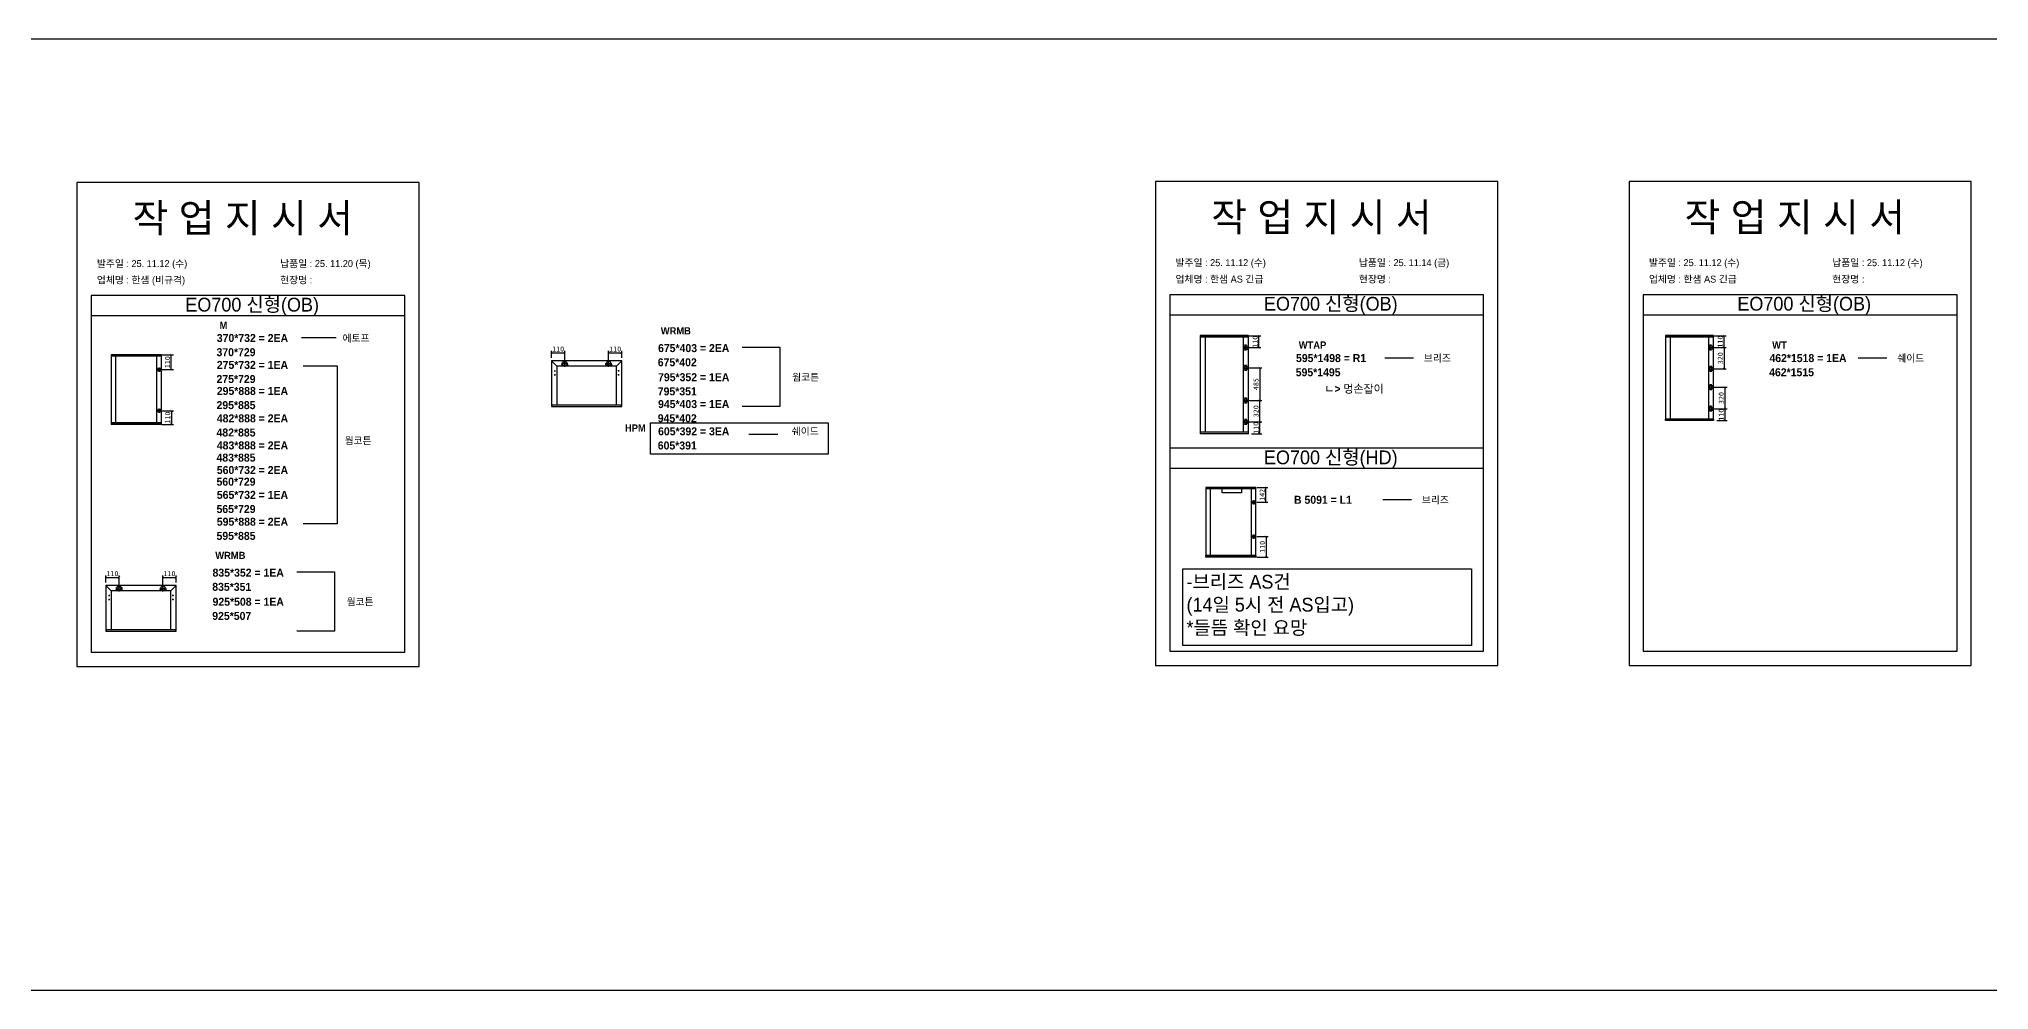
# Model space of a CAD drawing. Header units: millimetres. Extents: x -44117 to 256353, y -2095463 to 65325.
# Drawn here: x 113080 to 122651, y -465161 to -460491 of the extents above; entities that cross this region are included whole.
import ezdxf

# ---------------------------------------------------------------- set-up
doc = ezdxf.new("R2010")
doc.units = ezdxf.units.MM
doc.header["$LTSCALE"] = 10
doc.layers.add('Layer1', color=7, linetype='Continuous', lineweight=70)
doc.styles.add('MtX_Gulim', font='')
doc.styles.get('MtX_Gulim').set_extended_font_data('Gulim', bold=True)
doc.dimstyles.new('ISO-25', dxfattribs={"dimtxt": 2.5, "dimasz": 2.5, "dimexe": 1, "dimexo": 1, "dimtad": 1, "dimtxsty": 'Standard', "dimblk": 'ARCHTICK', "dimcen": 2.5, "dimadec": 0, "dimazin": 0, "dimtfac": 1, "dimtmove": 0, "dimatfit": 3, "dimfxl": 0, "dimarcsym": 0})

# ---------------------------------------------------------------- blocks, each defined once
blk = doc.blocks.new('_ArchTick')
at = {"color": 0, "linetype": 'ByBlock', "const_width": 0.15}
blk.add_lwpolyline([(-0.5, -0.5), (0.5, 0.5)], dxfattribs=at)
blk = doc.blocks.new('*D3858')
at = {"color": 0, "lineweight": -2}
for p, q in [((113685, -462040.9), (113739.6, -462040.9)), ((113729.6, -462114.5), (113729.6, -462040.9)), ((113685, -462114.5), (113739.6, -462114.5))]:
    blk.add_line(p, q, dxfattribs=at)
at = {"layer": 'Defpoints', "color": 0}
for p in [(113670, -462040.9), (113729.6, -462040.9), (113670, -462114.5)]:
    blk.add_point(p, dxfattribs=at)
at = {"color": 0, "lineweight": -2, "xscale": 10, "yscale": 10, "zscale": 10}
for p, rotation in [((113729.6, -462040.9), 90), ((113729.6, -462114.5), 270)]:
    blk.add_blockref('_ArchTick', p, dxfattribs=dict(at, rotation=rotation))
at = {"color": 0, "insert": (113710.9, -462077.7), "char_height": 25, "attachment_point": 5, "rotation": 90}
blk.add_mtext('110', dxfattribs=at)
blk = doc.blocks.new('*D3859')
at = {"color": 0, "lineweight": -2}
for p, q in [((113685, -462316.4), (113740.6, -462316.4)), ((113730.6, -462316.4), (113730.6, -462383.3)), ((113685, -462383.3), (113740.6, -462383.3))]:
    blk.add_line(p, q, dxfattribs=at)
at = {"layer": 'Defpoints', "color": 0}
for p in [(113670, -462316.4), (113670, -462383.3), (113730.6, -462383.3)]:
    blk.add_point(p, dxfattribs=at)
at = {"color": 0, "lineweight": -2, "xscale": 10, "yscale": 10, "zscale": 10}
for p, rotation in [((113730.6, -462316.4), 90), ((113730.6, -462383.3), 270)]:
    blk.add_blockref('_ArchTick', p, dxfattribs=dict(at, rotation=rotation))
at = {"color": 0, "insert": (113711.8, -462349.8), "char_height": 25, "attachment_point": 5, "rotation": 90}
blk.add_mtext('110', dxfattribs=at)
blk = doc.blocks.new('*D3860')
at = {"color": 0, "lineweight": -2}
for p, q in [((115595.9, -462056.5), (115595.9, -462021.9)), ((115595.9, -462031.9), (115660.4, -462031.9)), ((115660.4, -462069.2), (115660.4, -462021.9))]:
    blk.add_line(p, q, dxfattribs=at)
at = {"layer": 'Defpoints', "color": 0}
for p in [(115595.9, -462071.5), (115660.4, -462031.9), (115660.4, -462084.2)]:
    blk.add_point(p, dxfattribs=at)
at = {"color": 0, "lineweight": -2, "xscale": 10, "yscale": 10, "zscale": 10, "rotation": 180}
blk.add_blockref('_ArchTick', (115595.9, -462031.9), dxfattribs=at)
at = {"color": 0, "lineweight": -2, "xscale": 10, "yscale": 10, "zscale": 10}
blk.add_blockref('_ArchTick', (115660.4, -462031.9), dxfattribs=at)
at = {"color": 0, "insert": (115628.1, -462013.2), "char_height": 25, "attachment_point": 5}
blk.add_mtext('110', dxfattribs=at)
blk = doc.blocks.new('*D3861')
at = {"color": 0, "lineweight": -2}
for p, q in [((115875.9, -462069.2), (115875.9, -462021.9)), ((115875.9, -462031.9), (115940.5, -462031.9)), ((115940.5, -462056.5), (115940.5, -462021.9))]:
    blk.add_line(p, q, dxfattribs=at)
at = {"layer": 'Defpoints', "color": 0}
for p in [(115875.9, -462084.2), (115940.5, -462031.9), (115940.5, -462071.5)]:
    blk.add_point(p, dxfattribs=at)
at = {"color": 0, "lineweight": -2, "xscale": 10, "yscale": 10, "zscale": 10, "rotation": 180}
blk.add_blockref('_ArchTick', (115875.9, -462031.9), dxfattribs=at)
at = {"color": 0, "lineweight": -2, "xscale": 10, "yscale": 10, "zscale": 10}
blk.add_blockref('_ArchTick', (115940.5, -462031.9), dxfattribs=at)
at = {"color": 0, "insert": (115908.2, -462013.2), "char_height": 25, "attachment_point": 5}
blk.add_mtext('110', dxfattribs=at)
blk = doc.blocks.new('*D3862')
at = {"color": 0, "lineweight": -2}
for p, q in [((113408.6, -463159.5), (113408.6, -463124.9)), ((113408.6, -463134.9), (113473.2, -463134.9)), ((113473.2, -463172.2), (113473.2, -463124.9))]:
    blk.add_line(p, q, dxfattribs=at)
at = {"layer": 'Defpoints', "color": 0}
for p in [(113473.2, -463134.9), (113408.6, -463174.5), (113473.2, -463187.2)]:
    blk.add_point(p, dxfattribs=at)
at = {"color": 0, "lineweight": -2, "xscale": 10, "yscale": 10, "zscale": 10, "rotation": 180}
blk.add_blockref('_ArchTick', (113408.6, -463134.9), dxfattribs=at)
at = {"color": 0, "lineweight": -2, "xscale": 10, "yscale": 10, "zscale": 10}
blk.add_blockref('_ArchTick', (113473.2, -463134.9), dxfattribs=at)
at = {"color": 0, "insert": (113440.9, -463116.1), "char_height": 25, "attachment_point": 5}
blk.add_mtext('110', dxfattribs=at)
blk = doc.blocks.new('*D3863')
at = {"color": 0, "lineweight": -2}
for p, q in [((113688.7, -463172.2), (113688.7, -463124.9)), ((113688.7, -463134.9), (113753.2, -463134.9)), ((113753.2, -463159.5), (113753.2, -463124.9))]:
    blk.add_line(p, q, dxfattribs=at)
at = {"layer": 'Defpoints', "color": 0}
for p in [(113753.2, -463134.9), (113688.7, -463187.2), (113753.2, -463174.5)]:
    blk.add_point(p, dxfattribs=at)
at = {"color": 0, "lineweight": -2, "xscale": 10, "yscale": 10, "zscale": 10, "rotation": 180}
blk.add_blockref('_ArchTick', (113688.7, -463134.9), dxfattribs=at)
at = {"color": 0, "lineweight": -2, "xscale": 10, "yscale": 10, "zscale": 10}
blk.add_blockref('_ArchTick', (113753.2, -463134.9), dxfattribs=at)
at = {"color": 0, "insert": (113721, -463116.1), "char_height": 25, "attachment_point": 5}
blk.add_mtext('110', dxfattribs=at)
blk = doc.blocks.new('*D3864')
at = {"color": 0, "lineweight": -2}
for p, q in [((119019.7, -461948.3), (119077.6, -461948.3)), ((119067.6, -462006.1), (119067.6, -461948.3)), ((119019.7, -462006.1), (119077.6, -462006.1))]:
    blk.add_line(p, q, dxfattribs=at)
at = {"layer": 'Defpoints', "color": 0}
for p in [(119004.7, -461948.3), (119067.6, -461948.3), (119004.7, -462006.1)]:
    blk.add_point(p, dxfattribs=at)
at = {"color": 0, "lineweight": -2, "xscale": 10, "yscale": 10, "zscale": 10}
for p, rotation in [((119067.6, -461948.3), 90), ((119067.6, -462006.1), 270)]:
    blk.add_blockref('_ArchTick', p, dxfattribs=dict(at, rotation=rotation))
at = {"color": 0, "insert": (119048.9, -461977.2), "char_height": 25, "attachment_point": 5, "rotation": 90}
blk.add_mtext('110', dxfattribs=at)
blk = doc.blocks.new('*D3865')
at = {"color": 0, "lineweight": -2}
for p, q in [((119019.7, -462371.1), (119082.2, -462371.1)), ((119072.2, -462429.6), (119072.2, -462371.1)), ((119031.3, -462429.6), (119082.2, -462429.6))]:
    blk.add_line(p, q, dxfattribs=at)
at = {"layer": 'Defpoints', "color": 0}
for p in [(119004.7, -462371.1), (119072.2, -462371.1), (119016.3, -462429.6)]:
    blk.add_point(p, dxfattribs=at)
at = {"color": 0, "lineweight": -2, "xscale": 10, "yscale": 10, "zscale": 10}
for p, rotation in [((119072.2, -462371.1), 90), ((119072.2, -462429.6), 270)]:
    blk.add_blockref('_ArchTick', p, dxfattribs=dict(at, rotation=rotation))
at = {"color": 0, "insert": (119053.4, -462400.3), "char_height": 25, "attachment_point": 5, "rotation": 90}
blk.add_mtext('110', dxfattribs=at)
blk = doc.blocks.new('*D3866')
at = {"color": 0, "lineweight": -2}
for p, q in [((119019.7, -462265.9), (119082.2, -462265.9)), ((119072.2, -462371.1), (119072.2, -462265.9)), ((119019.7, -462371.1), (119082.2, -462371.1))]:
    blk.add_line(p, q, dxfattribs=at)
at = {"layer": 'Defpoints', "color": 0}
for p in [(119004.7, -462265.9), (119072.2, -462265.9), (119004.7, -462371.1)]:
    blk.add_point(p, dxfattribs=at)
at = {"color": 0, "lineweight": -2, "xscale": 10, "yscale": 10, "zscale": 10}
for p, rotation in [((119072.2, -462265.9), 90), ((119072.2, -462371.1), 270)]:
    blk.add_blockref('_ArchTick', p, dxfattribs=dict(at, rotation=rotation))
at = {"color": 0, "insert": (119053.4, -462318.5), "char_height": 25, "attachment_point": 5, "rotation": 90}
blk.add_mtext('320', dxfattribs=at)
blk = doc.blocks.new('*D3867')
at = {"color": 0, "lineweight": -2}
for p, q in [((119019.7, -462105.4), (119082.2, -462105.4)), ((119072.2, -462105.4), (119072.2, -462265.9)), ((119019.7, -462265.9), (119082.2, -462265.9))]:
    blk.add_line(p, q, dxfattribs=at)
at = {"layer": 'Defpoints', "color": 0}
for p in [(119004.7, -462105.4), (119004.7, -462265.9), (119072.2, -462265.9)]:
    blk.add_point(p, dxfattribs=at)
at = {"color": 0, "lineweight": -2, "xscale": 10, "yscale": 10, "zscale": 10}
for p, rotation in [((119072.2, -462105.4), 90), ((119072.2, -462265.9), 270)]:
    blk.add_blockref('_ArchTick', p, dxfattribs=dict(at, rotation=rotation))
at = {"color": 0, "insert": (119053.4, -462185.6), "char_height": 25, "attachment_point": 5, "rotation": 90}
blk.add_mtext('485', dxfattribs=at)
blk = doc.blocks.new('*D3868')
at = {"color": 0, "lineweight": -2}
for p, q in [((119057.5, -462692.4), (119112.1, -462692.4)), ((119102.1, -462766), (119102.1, -462692.4)), ((119057.5, -462766), (119112.1, -462766))]:
    blk.add_line(p, q, dxfattribs=at)
at = {"layer": 'Defpoints', "color": 0}
for p in [(119042.5, -462692.4), (119102.1, -462692.4), (119042.5, -462766)]:
    blk.add_point(p, dxfattribs=at)
at = {"color": 0, "lineweight": -2, "xscale": 10, "yscale": 10, "zscale": 10}
for p, rotation in [((119102.1, -462692.4), 90), ((119102.1, -462766), 270)]:
    blk.add_blockref('_ArchTick', p, dxfattribs=dict(at, rotation=rotation))
at = {"color": 0, "insert": (119083.3, -462729.2), "char_height": 25, "attachment_point": 5, "rotation": 90}
blk.add_mtext('142', dxfattribs=at)
blk = doc.blocks.new('*D3869')
at = {"color": 0, "lineweight": -2}
for p, q in [((119057.5, -462934.5), (119113, -462934.5)), ((119103, -462934.5), (119103, -463034.8)), ((119057.5, -463034.8), (119113, -463034.8))]:
    blk.add_line(p, q, dxfattribs=at)
at = {"layer": 'Defpoints', "color": 0}
for p in [(119042.5, -462934.5), (119042.5, -463034.8), (119103, -463034.8)]:
    blk.add_point(p, dxfattribs=at)
at = {"color": 0, "lineweight": -2, "xscale": 10, "yscale": 10, "zscale": 10}
for p, rotation in [((119103, -462934.5), 90), ((119103, -463034.8), 270)]:
    blk.add_blockref('_ArchTick', p, dxfattribs=dict(at, rotation=rotation))
at = {"color": 0, "insert": (119084.3, -462984.6), "char_height": 25, "attachment_point": 5, "rotation": 90}
blk.add_mtext('110', dxfattribs=at)
blk = doc.blocks.new('*D3870')
at = {"color": 0, "lineweight": -2}
for p, q in [((121303, -461947.8), (121361, -461947.8)), ((121351, -462005.7), (121351, -461947.8)), ((121303, -462005.7), (121361, -462005.7))]:
    blk.add_line(p, q, dxfattribs=at)
at = {"layer": 'Defpoints', "color": 0}
for p in [(121288, -461947.8), (121351, -461947.8), (121288, -462005.7)]:
    blk.add_point(p, dxfattribs=at)
at = {"color": 0, "lineweight": -2, "xscale": 10, "yscale": 10, "zscale": 10}
for p, rotation in [((121351, -461947.8), 90), ((121351, -462005.7), 270)]:
    blk.add_blockref('_ArchTick', p, dxfattribs=dict(at, rotation=rotation))
at = {"color": 0, "insert": (121332.2, -461976.8), "char_height": 25, "attachment_point": 5, "rotation": 90}
blk.add_mtext('110', dxfattribs=at)
blk = doc.blocks.new('*D3871')
at = {"color": 0, "lineweight": -2}
for p, q in [((121303, -462306.2), (121365.5, -462306.2)), ((121314.7, -462364.8), (121365.5, -462364.8)), ((121355.5, -462364.8), (121355.5, -462306.2))]:
    blk.add_line(p, q, dxfattribs=at)
at = {"layer": 'Defpoints', "color": 0}
for p in [(121288, -462306.2), (121299.7, -462364.8), (121355.5, -462306.2)]:
    blk.add_point(p, dxfattribs=at)
at = {"color": 0, "lineweight": -2, "xscale": 10, "yscale": 10, "zscale": 10}
for p, rotation in [((121355.5, -462306.2), 90), ((121355.5, -462364.8), 270)]:
    blk.add_blockref('_ArchTick', p, dxfattribs=dict(at, rotation=rotation))
at = {"color": 0, "insert": (121336.8, -462335.5), "char_height": 25, "attachment_point": 5, "rotation": 90}
blk.add_mtext('110', dxfattribs=at)
blk = doc.blocks.new('*D3872')
at = {"color": 0, "lineweight": -2}
for p, q in [((121303, -462201.1), (121365.5, -462201.1)), ((121355.5, -462306.2), (121355.5, -462201.1)), ((121303, -462306.2), (121365.5, -462306.2))]:
    blk.add_line(p, q, dxfattribs=at)
at = {"layer": 'Defpoints', "color": 0}
for p in [(121288, -462201.1), (121355.5, -462201.1), (121288, -462306.2)]:
    blk.add_point(p, dxfattribs=at)
at = {"color": 0, "lineweight": -2, "xscale": 10, "yscale": 10, "zscale": 10}
for p, rotation in [((121355.5, -462201.1), 90), ((121355.5, -462306.2), 270)]:
    blk.add_blockref('_ArchTick', p, dxfattribs=dict(at, rotation=rotation))
at = {"color": 0, "insert": (121336.8, -462253.7), "char_height": 25, "attachment_point": 5, "rotation": 90}
blk.add_mtext('320', dxfattribs=at)
blk = doc.blocks.new('*D3873')
at = {"color": 0, "lineweight": -2}
for p, q in [((121303, -462005.7), (121361, -462005.7)), ((121351, -462005.7), (121351, -462110.9)), ((121303, -462110.9), (121361, -462110.9))]:
    blk.add_line(p, q, dxfattribs=at)
at = {"layer": 'Defpoints', "color": 0}
for p in [(121288, -462005.7), (121288, -462110.9), (121351, -462110.9)]:
    blk.add_point(p, dxfattribs=at)
at = {"color": 0, "lineweight": -2, "xscale": 10, "yscale": 10, "zscale": 10}
for p, rotation in [((121351, -462005.7), 90), ((121351, -462110.9), 270)]:
    blk.add_blockref('_ArchTick', p, dxfattribs=dict(at, rotation=rotation))
at = {"color": 0, "insert": (121332.2, -462058.3), "char_height": 25, "attachment_point": 5, "rotation": 90}
blk.add_mtext('320', dxfattribs=at)

msp = doc.modelspace()

# ---------------------------------------------------------------- linework, layer by layer
at = {"color": 1}
for p, q in [((104015.69829, -460490.66193), (196284.84516, -460490.66193)), ((104015.69829, -460490.66193), (196284.84516, -460490.66193)), ((104015.69829, -465160.88785), (196284.84516, -465160.88785)), ((104015.69829, -465160.88785), (196284.84516, -465160.88785))]:
    msp.add_line(p, q, dxfattribs=at)
for p, q in [((114876.45688, -461750.68236), (113336.45688, -461750.68236)), ((120170.65773, -461746.27829), (118630.65773, -461746.27829)), ((122494.2554, -461746.27829), (120954.2554, -461746.27829)), ((114876.45688, -461850.68236), (113336.45688, -461850.68236)), ((120170.65773, -461846.27829), (118630.65773, -461846.27829)), ((122494.2554, -461846.27829), (120954.2554, -461846.27829)), ((114368.04657, -461956.48889), (114537.90213, -461956.48889)), ((118779.42476, -461947.80363), (118779.42476, -462429.36918)), ((119016.41832, -461948.28295), (118779.42476, -461948.28295)), ((119016.41832, -461955.5259), (118779.42476, -461955.5259)), ((119016.15204, -461947.53735), (118779.69104, -461947.53735)), ((118780.75618, -461947.53735), (118780.75618, -461955.5259)), ((118803.12411, -461954.99333), (118803.12411, -462421.64693)), ((118992.45268, -462421.64693), (118992.45268, -461955.5259)), ((119002.03894, -461994.13721), (118997.77838, -461994.13721)), ((118999.90866, -461992.00693), (118999.90866, -461996.26749)), ((119004.70179, -462020.64462), (119004.70179, -461991.59544)), ((119015.0869, -461955.5259), (119015.0869, -461947.53735)), ((119016.41832, -462429.36918), (119016.41832, -461947.80363)), ((121062.76629, -461947.3564), (121062.76629, -462364.56426)), ((121299.75986, -461947.83571), (121062.76629, -461947.83571)), ((121299.75986, -461955.07866), (121062.76629, -461955.07866)), ((121299.49358, -461947.09011), (121063.03258, -461947.09011)), ((121064.09772, -461947.09011), (121064.09772, -461955.07866)), ((121086.46565, -461954.54609), (121086.46565, -462356.84201)), ((121275.79422, -462356.84201), (121275.79422, -461955.07866)), ((121285.38048, -461993.68997), (121281.11992, -461993.68997)), ((121283.2502, -461991.55969), (121283.2502, -461995.82025)), ((121288.04332, -462020.19739), (121288.04332, -461991.14821)), ((121298.42844, -461955.07866), (121298.42844, -461947.09011)), ((121299.75986, -462364.56426), (121299.75986, -461947.3564)), ((113434.13641, -462041.14579), (113434.13641, -462383.03268)), ((113680.63705, -462041.58852), (113434.13641, -462041.58852)), ((113680.63705, -462048.27868), (113434.13641, -462048.27868)), ((113680.39108, -462040.89983), (113434.38237, -462040.89983)), ((113456.027, -462047.78676), (113456.027, -462375.89979)), ((113658.50049, -462375.89979), (113658.50049, -462048.27868)), ((113679.40724, -462048.27868), (113679.40724, -462040.89983)), ((113680.63705, -462383.03268), (113680.63705, -462041.14579)), ((115595.56645, -462071.4894), (115595.56645, -462295.82972)), ((115621.90721, -462097.83015), (115595.65314, -462071.28012)), ((115940.45229, -462071.19343), (115595.86242, -462071.19343)), ((115676.52589, -462084.21583), (115644.23905, -462084.21583)), ((115649.43182, -462090.1351), (115644.6964, -462090.1351)), ((115647.06411, -462087.76739), (115647.06411, -462092.5028)), ((115660.38246, -462100.35924), (115660.38246, -462068.07241)), ((115676.06853, -462090.1351), (115671.33311, -462090.1351)), ((115673.70082, -462087.76739), (115673.70082, -462092.5028)), ((115859.78883, -462084.21583), (115892.07566, -462084.21583)), ((115864.98161, -462090.1351), (115860.24619, -462090.1351)), ((115862.6139, -462087.76739), (115862.6139, -462092.5028)), ((115875.93225, -462100.35924), (115875.93225, -462068.07241)), ((115891.61832, -462090.1351), (115886.8829, -462090.1351)), ((115889.25061, -462087.76739), (115889.25061, -462092.5028)), ((115914.4075, -462097.83015), (115940.66157, -462071.28012)), ((115940.74825, -462295.82972), (115940.74825, -462071.4894)), ((118990.1772, -462006.12003), (119019.22638, -462006.12003)), ((119002.03894, -462018.10285), (118997.77838, -462018.10285)), ((118999.90866, -462015.97257), (118999.90866, -462020.23313)), ((119685.13943, -462056.06045), (119825.96395, -462056.06045)), ((121273.51873, -462005.67279), (121302.56791, -462005.67279)), ((121285.38048, -462017.65561), (121281.11992, -462017.65561)), ((121283.2502, -462015.52533), (121283.2502, -462019.78589)), ((122008.7371, -462056.06045), (122149.56162, -462056.06045)), ((115608.88482, -462120.9153), (115614.80409, -462120.9153)), ((115608.88482, -462139.85696), (115614.80409, -462139.85696)), ((115611.84445, -462117.95567), (115611.84445, -462123.87494)), ((115611.84445, -462136.89733), (115611.84445, -462142.8166)), ((115621.90721, -462097.83015), (115621.90721, -462287.83871)), ((115914.4075, -462097.83015), (115621.90721, -462097.83015)), ((115914.4075, -462287.24678), (115914.4075, -462097.83015)), ((115927.4299, -462120.9153), (115921.51063, -462120.9153)), ((115927.4299, -462139.85696), (115921.51063, -462139.85696)), ((115924.47027, -462117.95567), (115924.47027, -462123.87494)), ((115924.47027, -462136.89733), (115924.47027, -462142.8166)), ((118990.1772, -462105.37115), (119019.22638, -462105.37115)), ((119002.03894, -462093.38832), (118997.77838, -462093.38832)), ((119002.03894, -462117.35396), (118997.77838, -462117.35396)), ((118999.90866, -462091.25804), (118999.90866, -462095.5186)), ((118999.90866, -462115.22368), (118999.90866, -462119.48424)), ((119004.70179, -462090.84655), (119004.70179, -462119.89573)), ((121273.51873, -462110.85534), (121302.56791, -462110.85534)), ((121285.38048, -462098.87251), (121281.11992, -462098.87251)), ((121285.38048, -462122.83815), (121281.11992, -462122.83815)), ((121283.2502, -462096.74223), (121283.2502, -462101.00279)), ((121283.2502, -462120.70787), (121283.2502, -462124.96843)), ((121288.04332, -462096.33075), (121288.04332, -462125.37993)), ((118990.1772, -462265.87026), (119019.22638, -462265.87026)), ((119002.03894, -462253.88742), (118997.77838, -462253.88742)), ((119002.03894, -462277.85307), (118997.77838, -462277.85307)), ((118999.90866, -462251.75715), (118999.90866, -462256.0177)), ((118999.90866, -462275.72279), (118999.90866, -462279.98335)), ((119004.70179, -462251.34566), (119004.70179, -462280.39484)), ((121273.51873, -462201.06534), (121302.56791, -462201.06534)), ((121285.38048, -462189.08251), (121281.11992, -462189.08251)), ((121285.38048, -462213.04815), (121281.11992, -462213.04815)), ((121283.2502, -462186.95223), (121283.2502, -462191.21279)), ((121283.2502, -462210.91787), (121283.2502, -462215.17843)), ((121288.04332, -462186.54074), (121288.04332, -462215.58992)), ((113680.63705, -462375.89979), (113434.13641, -462375.89979)), ((113435.36621, -462383.27865), (113435.36621, -462375.89979)), ((113679.40724, -462375.89979), (113679.40724, -462383.27865)), ((115595.56645, -462287.24678), (115940.74825, -462287.24678)), ((115595.56645, -462295.29699), (115940.45229, -462295.29699)), ((115595.86242, -462296.12569), (115940.45229, -462296.12569)), ((115597.04627, -462287.24678), (115597.04627, -462296.12569)), ((115939.26844, -462296.12569), (115939.26844, -462287.24678)), ((118990.1772, -462371.05278), (119019.22638, -462371.05278)), ((119002.03894, -462359.06995), (118997.77838, -462359.06995)), ((118999.90866, -462356.93967), (118999.90866, -462361.20023)), ((119004.70179, -462356.52819), (119004.70179, -462385.57737)), ((121299.75986, -462356.84201), (121062.76629, -462356.84201)), ((121299.75986, -462364.08496), (121062.76629, -462364.08496)), ((121299.49358, -462364.83056), (121063.03258, -462364.83056)), ((121064.09772, -462364.83056), (121064.09772, -462356.84201)), ((121273.51873, -462306.24787), (121302.56791, -462306.24787)), ((121285.38048, -462294.26503), (121281.11992, -462294.26503)), ((121285.38048, -462318.23067), (121281.11992, -462318.23067)), ((121283.2502, -462292.13475), (121283.2502, -462296.39531)), ((121283.2502, -462316.10039), (121283.2502, -462320.36095)), ((121288.04332, -462291.72327), (121288.04332, -462320.77245)), ((121298.42844, -462356.84201), (121298.42844, -462364.83056)), ((113680.63705, -462382.58995), (113434.13641, -462382.58995)), ((113680.39108, -462383.27865), (113434.38237, -462383.27865)), ((116563.46256, -462431.52814), (116706.98599, -462431.52814)), ((119016.41832, -462421.64693), (118779.42476, -462421.64693)), ((119016.41832, -462428.88988), (118779.42476, -462428.88988)), ((119016.15204, -462429.63547), (118779.69104, -462429.63547)), ((118780.75618, -462429.63547), (118780.75618, -462421.64693)), ((119002.03894, -462383.03559), (118997.77838, -462383.03559)), ((118999.90866, -462380.90531), (118999.90866, -462385.16587)), ((119015.0869, -462421.64693), (119015.0869, -462429.63547)), ((120170.65773, -462500.6458), (118630.65773, -462500.6458)), ((120170.65773, -462600.6458), (118630.65773, -462600.6458)), ((118806.60271, -462692.61727), (118806.60271, -463034.50415)), ((119053.10335, -462693.06), (118806.60271, -462693.06)), ((119053.10335, -462699.75016), (118806.60271, -462699.75016)), ((119052.85739, -462692.3713), (118806.84867, -462692.3713)), ((118828.49331, -462699.25823), (118828.49331, -463027.37127)), ((119030.96679, -463027.37127), (119030.96679, -462699.75016)), ((119051.87354, -462699.75016), (119051.87354, -462692.3713)), ((119053.10335, -463034.50415), (119053.10335, -462692.61727)), ((119675.27904, -462751.96434), (119816.10356, -462751.96434)), ((119053.10335, -463027.37127), (118806.60271, -463027.37127)), ((119053.10335, -463034.06143), (118806.60271, -463034.06143)), ((119052.85739, -463034.75012), (118806.84867, -463034.75012)), ((118807.83252, -463034.75012), (118807.83252, -463027.37127)), ((119051.87354, -463027.37127), (119051.87354, -463034.75012)), ((113408.34443, -463174.45573), (113408.34443, -463398.79606)), ((113434.68518, -463200.79649), (113408.43112, -463174.24646)), ((113753.23027, -463174.15977), (113408.64039, -463174.15977)), ((113421.66279, -463223.88164), (113427.58206, -463223.88164)), ((113424.62243, -463220.922), (113424.62243, -463226.84127)), ((113434.68518, -463200.79649), (113434.68518, -463390.80505)), ((113727.18548, -463200.79649), (113434.68518, -463200.79649)), ((113489.30386, -463187.18216), (113457.01703, -463187.18216)), ((113462.20979, -463193.10143), (113457.47438, -463193.10143)), ((113459.84208, -463190.73373), (113459.84208, -463195.46914)), ((113473.16044, -463203.32558), (113473.16044, -463171.03875)), ((113488.84651, -463193.10143), (113484.11109, -463193.10143)), ((113486.4788, -463190.73373), (113486.4788, -463195.46914)), ((113672.56681, -463187.18216), (113704.85364, -463187.18216)), ((113677.75958, -463193.10143), (113673.02417, -463193.10143)), ((113675.39187, -463190.73373), (113675.39187, -463195.46914)), ((113688.71023, -463203.32558), (113688.71023, -463171.03875)), ((113704.3963, -463193.10143), (113699.66088, -463193.10143)), ((113702.02859, -463190.73373), (113702.02859, -463195.46914)), ((113727.18548, -463200.79649), (113753.43954, -463174.24646)), ((113727.18548, -463390.21312), (113727.18548, -463200.79649)), ((113740.20788, -463223.88164), (113734.28861, -463223.88164)), ((113737.24824, -463220.922), (113737.24824, -463226.84127)), ((113753.52623, -463398.79606), (113753.52623, -463174.45573)), ((113421.66279, -463242.8233), (113427.58206, -463242.8233)), ((113424.62243, -463239.86367), (113424.62243, -463245.78294)), ((113740.20788, -463242.8233), (113734.28861, -463242.8233)), ((113737.24824, -463239.86367), (113737.24824, -463245.78294)), ((113408.34443, -463390.21312), (113753.52623, -463390.21312)), ((113408.34443, -463398.26333), (113753.23027, -463398.26333)), ((113408.64039, -463399.09202), (113753.23027, -463399.09202)), ((113409.82425, -463390.21312), (113409.82425, -463399.09202)), ((113752.04641, -463399.09202), (113752.04641, -463390.21312))]:
    msp.add_line(p, q)
for points in [[(113266.45688, -463571.51264), (114946.45688, -463571.51264), (114946.45688, -461195.51264), (113266.45688, -461195.51264)], [(118560.65773, -463567.10857), (120240.65773, -463567.10857), (120240.65773, -461191.10857), (118560.65773, -461191.10857)], [(120884.2554, -463567.10857), (122564.2554, -463567.10857), (122564.2554, -461191.10857), (120884.2554, -461191.10857)], [(116081.76219, -462375.34732), (116952.78302, -462375.34732), (116952.78302, -462528.75099), (116081.76219, -462528.75099)], [(118887.4033, -462693.25381), (118982.22068, -462693.25381), (118982.22068, -462719.86529), (118887.4033, -462719.86529)]]:
    msp.add_lwpolyline(points, close=True)
for points in [[(113336.45688, -461750.68236), (113336.45688, -463501.51264), (114876.45688, -463501.51264), (114876.45688, -461750.68236)], [(118630.65773, -461746.27829), (118630.65773, -463497.10857), (120170.65773, -463497.10857), (120170.65773, -461746.27829)], [(120954.2554, -461746.27829), (120954.2554, -463497.10857), (122494.2554, -463497.10857), (122494.2554, -461746.27829)], [(116531.61617, -462004.24265), (116716.7406, -462004.24265), (116716.7406, -462295.44962), (116531.61617, -462295.44962)], [(114375.89649, -462095.49271), (114543.03174, -462095.49271), (114543.03174, -462872.36822), (114375.89649, -462872.36822)], [(114344.89703, -463106.99738), (114530.02145, -463106.99738), (114530.02145, -463398.20435), (114344.89703, -463398.20435)]]:
    msp.add_lwpolyline(points)
msp.add_lwpolyline([(118694.33001, -463093.1771), (120111.52559, -463093.1771), (120111.52559, -463468.9059), (118694.33001, -463468.9059)], close=True, dxfattribs=at)
for centre, radius in [((118999.90866, -461994.13721), 0.85211), ((121283.2502, -461993.68997), 0.85211), ((115647.06411, -462090.1351), 0.94708), ((115660.38246, -462084.21583), 10.35872), ((115673.70082, -462090.1351), 0.94708), ((115862.6139, -462090.1351), 0.94708), ((115875.93225, -462084.21583), 10.35872), ((115889.25061, -462090.1351), 0.94708), ((119004.70179, -462006.12003), 9.31997), ((118999.90866, -462018.10285), 0.85211), ((121288.04332, -462005.67279), 9.31997), ((121283.2502, -462017.65561), 0.85211), ((115611.84445, -462120.9153), 0.88789), ((115611.84445, -462139.85696), 0.88789), ((115924.47027, -462120.9153), 0.88789), ((115924.47027, -462139.85696), 0.88789), ((119004.70179, -462105.37115), 9.31997), ((118999.90866, -462093.38832), 0.85211), ((118999.90866, -462117.35396), 0.85211), ((121288.04332, -462110.85534), 9.31997), ((121283.2502, -462098.87251), 0.85211), ((121283.2502, -462122.83815), 0.85211), ((119004.70179, -462265.87026), 9.31997), ((118999.90866, -462253.88742), 0.85211), ((118999.90866, -462277.85307), 0.85211), ((121288.04332, -462201.06534), 9.31997), ((121283.2502, -462189.08251), 0.85211), ((121283.2502, -462213.04815), 0.85211), ((119004.70179, -462371.05278), 9.31997), ((118999.90866, -462359.06995), 0.85211), ((121288.04332, -462306.24787), 9.31997), ((121283.2502, -462294.26503), 0.85211), ((121283.2502, -462318.23067), 0.85211), ((118999.90866, -462383.03559), 0.85211), ((113424.62243, -463223.88164), 0.88789), ((113459.84208, -463193.10143), 0.94708), ((113473.16044, -463187.18216), 10.35872), ((113486.4788, -463193.10143), 0.94708), ((113675.39187, -463193.10143), 0.94708), ((113688.71023, -463187.18216), 10.35872), ((113702.02859, -463193.10143), 0.94708), ((113737.24824, -463223.88164), 0.88789), ((113424.62243, -463242.8233), 0.88789), ((113737.24824, -463242.8233), 0.88789)]:
    msp.add_circle(centre, radius)
for centre, radius, start, end in [((118779.69104, -461947.80363), 0.26628, 90, 180), ((119016.15204, -461947.80363), 0.26628, 0, 90), ((121063.03258, -461947.3564), 0.26628, 90, 180), ((121299.49358, -461947.3564), 0.26628, 0, 90), ((113680.39108, -462041.14579), 0.24596, 0, 90), ((115595.86242, -462071.4894), 0.29596, 90, 180), ((115940.45229, -462071.4894), 0.29596, 0, 90), ((115595.86242, -462295.82972), 0.29596, 180, 270), ((115940.45229, -462295.82972), 0.29596, 270, 0), ((121063.03258, -462364.56427), 0.26628, 180, 270), ((121299.49358, -462364.56427), 0.26628, 270, 0), ((113434.38237, -462383.03268), 0.24596, 180, 270), ((113680.39108, -462383.03268), 0.24596, 270, 0), ((118779.69104, -462429.36919), 0.26628, 180, 270), ((119016.15204, -462429.36919), 0.26628, 270, 0), ((119052.85739, -462692.61727), 0.24596, 0, 90), ((118806.84867, -463034.50416), 0.24596, 180, 270), ((119052.85739, -463034.50416), 0.24596, 270, 0), ((113408.64039, -463174.45573), 0.29596, 90, 180), ((113753.23027, -463174.45573), 0.29596, 0, 90), ((113408.64039, -463398.79606), 0.29596, 180, 270), ((113753.23027, -463398.79606), 0.29596, 270, 0)]:
    msp.add_arc(centre, radius, start, end)
at = {"layer": 'Layer1'}
for p, q in [((113669.99906, -462105.45111), (113669.99906, -462123.58151)), ((113669.99906, -462325.45947), (113669.99906, -462307.32907)), ((119042.46536, -462756.92258), (119042.46536, -462775.05298)), ((119042.46536, -462943.53854), (119042.46536, -462925.40814))]:
    msp.add_line(p, q, dxfattribs=at)
for points in [[(113679.06426, -462114.51631), (113660.93386, -462114.51631)], [(113679.06426, -462316.39427), (113660.93386, -462316.39427)], [(119051.53057, -462765.98778), (119033.40016, -462765.98778)], [(119051.53057, -462934.47334), (119033.40016, -462934.47334)]]:
    msp.add_lwpolyline(points, close=True, dxfattribs=at)
for centre in [(113669.99906, -462114.51631), (113669.99906, -462316.39427), (119042.46536, -462765.98778), (119042.46536, -462934.47334)]:
    msp.add_circle(centre, 6.04347, dxfattribs=at)

# ---------------------------------------------------------------- texts
at = {"linetype": 'Continuous', "style": 'MtX_Gulim'}
for s, height, p in [('M', 35.04934, (113966.30945, -461914.16382)), ('370*732 = 2EA', 39.2712622, (113952.87024, -461978.67624)), ('에토프', 35.049344, (114570.00026, -461977.84924)), ('675*403 = 2EA', 39.2712622, (116118.67457, -462028.3095)), ('WRMB', 35.049344, (116132.11378, -461941.33683)), ('WTAP', 35.049344, (119263.31445, -462010.9748)), ('WT', 35.049344, (121586.91212, -462010.9748)), ('275*732 = 1EA', 39.2712622, (113952.87024, -462110.7444)), ('595*1498 = R1', 39.2712622, (119249.87524, -462077.32018)), ('브리즈', 35.049344, (119877.62123, -462075.73814)), ('462*1518 = 1EA', 39.2712622, (121573.47291, -462077.32018)), ('쉐이드', 35.049344, (122201.21889, -462075.73814)), ('795*352 = 1EA', 39.2712622, (116118.67457, -462171.11437)), ('웜코튼', 35.049344, (116777.06204, -462169.44123)), ('ㄴ> 멍손잡이', 39.271262, (119389.27507, -462228.09091)), ('295*888 = 1EA', 39.2712622, (113952.87024, -462238.65472)), ('945*403 = 1EA', 39.2712622, (116118.67457, -462303.13736)), ('482*888 = 2EA', 39.2712622, (113952.87024, -462373.14243)), ('483*888 = 2EA', 39.2712622, (113952.87024, -462506.07836)), ('웜코튼', 35.049344, (114580.61623, -462480.19)), ('HPM', 35.049344, (115956.24159, -462418.40186)), ('605*392 = 3EA', 39.2712622, (116118.67457, -462436.92066)), ('쉐이드', 35.049344, (116774.98199, -462434.57492)), ('560*732 = 2EA', 39.2712622, (113952.87024, -462626.95529)), ('565*732 = 1EA', 39.2712622, (113952.87024, -462748.95571)), ('B 5091 = L1', 39.2712622, (119240.01485, -462773.22407)), ('브리즈', 35.049344, (119867.76084, -462771.64203)), ('595*888 = 2EA', 39.2712622, (113952.87024, -462880.83091)), ('WRMB', 35.049344, (113945.39464, -463044.09156)), ('835*352 = 1EA', 39.2712622, (113931.95543, -463131.06422)), ('925*508 = 1EA', 39.2712622, (113931.95543, -463273.86909)), ('웜코튼', 35.049344, (114590.3429, -463272.19596))]:
    msp.add_text(s, height=height, dxfattribs=at).set_placement(p)
at = {"color": 242, "linetype": 'Continuous', "true_color": 0xcd2027, "style": 'MtX_Gulim'}
for s, p in [('370*729', (113951.40832, -462048.27601)), ('675*402', (116117.21265, -462097.90926)), ('275*729', (113951.40832, -462180.34417)), ('595*1495', (119248.41332, -462146.91995)), ('462*1515', (121572.01098, -462146.91995)), ('295*885', (113951.40832, -462308.25448)), ('795*351', (116117.21265, -462240.71413)), ('945*402', (116117.21265, -462372.73713)), ('482*885', (113951.40832, -462442.7422)), ('605*391', (116117.21265, -462506.52042)), ('483*885', (113951.40832, -462566.10701)), ('560*729', (113951.40832, -462684.30401)), ('565*729', (113951.40832, -462818.55548)), ('595*885', (113951.40832, -462950.43067)), ('835*351', (113930.4935, -463200.66399)), ('925*507', (113930.4935, -463343.46886))]:
    msp.add_text(s, height=39.271262, dxfattribs=at).set_placement(p)
at = {"attachment_point": 1}
for s, width, gutter_width, heights, insert, char_height in [('{\\fGulim|b0|i0|c129|p50;작 업 지 시 서}', 3307.3198183, 12.5, [-155.84554], (113539.26348, -461299.67515), 140), ('{\\fGulim|b0|i0|c129|p50;작 업 지 시 서}', 3307.3198183, 12.5, [-155.84554], (118833.46434, -461295.27108), 140), ('{\\fGulim|b0|i0|c129|p50;작 업 지 시 서}', 3307.3198183, 12.5, [-155.84554], (121157.062, -461295.27108), 140), ('\\pt11;{\\fGulim|b0|i0|c129|p50;발주일 : 25. 11.12 (수)}', 3307.3198183, 12.5, [34.50412], (113364.05413, -461576.39557), 34.3), ('{\\fGulim|b0|i0|c129|p50;납품일 : 25. 11.20 (목)}', 3307.3198183, 12.5, [35.09023], (114264.03211, -461576.39557), 34.3), ('\\pt11;{\\fGulim|b0|i0|c129|p50;발주일 : 25. 11.12 (수)}', 3307.3198183, 12.5, [34.50412], (118658.25498, -461571.9915), 34.3), ('{\\fGulim|b0|i0|c129|p50;납품일 : 25. 11.14 (금)}', 3307.3198183, 12.5, [35.09023], (119558.23296, -461571.9915), 34.3), ('\\pt11;{\\fGulim|b0|i0|c129|p50;발주일 : 25. 11.12 (수)}', 3307.3198183, 12.5, [34.50412], (120981.85265, -461571.9915), 34.3), ('{\\fGulim|b0|i0|c129|p50;납품일 : 25. 11.12 (수)}', 3307.3198183, 12.5, [35.09023], (121881.83063, -461571.9915), 34.3), ('{\\fGulim|b0|i0|c129|p50;업체명 : 한샘 (비규격)}', 3307.3198183, 12.5, [36.11279], (113364.05413, -461657.05175), 34.3), ('{\\fGulim|b0|i0|c129|p50;현장명 : }', 3307.3198183, 12.5, [-38.2735], (114264.03211, -461657.05175), 34.3), ('{\\fGulim|b0|i0|c129|p50;업체명 : 한샘 AS 긴급}', 3307.3198183, 12.5, [36.11279], (118658.25498, -461652.64768), 34.3), ('{\\fGulim|b0|i0|c129|p50;현장명 : }', 3307.3198183, 12.5, [-38.2735], (119558.23296, -461652.64768), 34.3), ('{\\fGulim|b0|i0|c129|p50;업체명 : 한샘 AS 긴급}', 3307.3198183, 12.5, [36.11279], (120981.85265, -461652.64768), 34.3), ('{\\fGulim|b0|i0|c129|p50;현장명 : }', 3307.3198183, 12.5, [-38.2735], (121881.83063, -461652.64768), 34.3), ('{\\fGulim|b0|i0|c129|p50;EO700 신형(OB)}', 1597.0710432, 6.03612, [-85.06834], (113798.1678, -461761.47226), 67.6045736), ('{\\fGulim|b0|i0|c129|p50;EO700 신형(OB)}', 1597.0710432, 6.03612, [-85.06834], (119092.36866, -461757.06819), 67.6045736), ('{\\fGulim|b0|i0|c129|p50;EO700 신형(OB)}', 1597.0710432, 6.03612, [-85.06834], (121415.96632, -461757.06819), 67.6045736), ('{\\fGulim|b0|i0|c129|p50;EO700 신형(HD)}', 1597.0710432, 6.03612, [85.06834], (119092.36866, -462511.4357), 67.6045736), ('{\\fGulim|b0|i0|c129|p50;-브리즈 AS건 \\P(14일 5시 전 AS입고)\\P*들뜸 확인 요망}', 1597.0710432, 6.03612, [451.18273], (118712.26421, -463122.18014), 67.6045736)]:
    msp.add_mtext_dynamic_manual_height_columns(s, width=width, gutter_width=gutter_width, heights=heights, dxfattribs=dict(at, insert=insert, char_height=char_height))

# ---------------------------------------------------------------- dimensions: what is measured, and where the dimension line sits
for base, p1, p2, picture, middle in [((119067.62693, -461948.28295), (119004.70179, -462006.12003), (119004.70179, -461948.28295), '*D3864', (119067.62693, -461977.20149)), ((121350.96846, -461947.83571), (121288.04332, -462005.67279), (121288.04332, -461947.83571), '*D3870', (121350.96846, -461976.75425))]:
    dim = msp.add_linear_dim(base=base, p1=p1, p2=p2, angle=90, text='110', dimstyle='ISO-25', override={"dimscale": 10, "dimasz": 1, "dimexo": 1.5, "dimtxsty": 'Standard'})
    dim.commit()
    dim.dimension.update_dxf_attribs({"geometry": picture, "text_midpoint": middle, "dimtype": 160})
for base, p1, p2, text, override, picture, middle in [((113729.61284, -462040.89983), (113669.99906, -462114.51631), (113669.99906, -462040.89983), '110', {"dimscale": 10, "dimasz": 1, "dimexo": 1.5, "dimtxsty": 'Standard'}, '*D3858', (113710.86284, -462077.70807)), ((121350.96846, -462110.85534), (121288.04332, -462005.6728), (121288.04332, -462110.85534), '320', {"dimscale": 10, "dimasz": 1, "dimexo": 1.5, "dimtxsty": 'Standard'}, '*D3873', (121332.21846, -462058.26407)), ((119072.19839, -462265.87026), (119004.70179, -462105.37115), (119004.70179, -462265.87026), '485', {"dimscale": 10, "dimasz": 1, "dimexo": 1.5}, '*D3867', (119053.44839, -462185.6207)), ((119072.19839, -462265.87026), (119004.70179, -462371.05278), (119004.70179, -462265.87026), '320', {"dimscale": 10, "dimasz": 1, "dimexo": 1.5, "dimtxsty": 'Standard'}, '*D3866', (119053.44839, -462318.46152)), ((121355.53992, -462201.06534), (121288.04332, -462306.24786), (121288.04332, -462201.06534), '320', {"dimscale": 10, "dimasz": 1, "dimexo": 1.5, "dimtxsty": 'Standard'}, '*D3872', (121336.78992, -462253.6566)), ((113730.56631, -462383.27865), (113669.99906, -462316.39427), (113669.99906, -462383.27865), '110', {"dimscale": 10, "dimasz": 1, "dimexo": 1.5, "dimtxsty": 'Standard'}, '*D3859', (113711.81631, -462349.83646)), ((119072.19839, -462371.05278), (119016.34033, -462429.55748), (119004.70179, -462371.05278), '110', {"dimscale": 10, "dimasz": 1, "dimexo": 1.5, "dimtxsty": 'Standard'}, '*D3865', (119053.44839, -462400.30513)), ((121355.53992, -462306.24786), (121299.68187, -462364.75256), (121288.04332, -462306.24786), '110', {"dimscale": 10, "dimasz": 1, "dimexo": 1.5, "dimtxsty": 'Standard'}, '*D3871', (121336.78992, -462335.50021)), ((119102.07914, -462692.3713), (119042.46536, -462765.98778), (119042.46536, -462692.3713), '142', {"dimscale": 10, "dimasz": 1, "dimexo": 1.5, "dimtxsty": 'Standard'}, '*D3868', (119083.32914, -462729.17954)), ((119103.03261, -463034.75012), (119042.46536, -462934.47334), (119042.46536, -463034.75012), '110', {"dimscale": 10, "dimasz": 1, "dimexo": 1.5, "dimtxsty": 'Standard'}, '*D3869', (119084.28261, -462984.61173))]:
    dim = msp.add_linear_dim(base=base, p1=p1, p2=p2, angle=90, text=text, dimstyle='ISO-25', override=override)
    dim.commit()
    dim.dimension.update_dxf_attribs({"geometry": picture, "text_midpoint": middle})
for base, p1, p2, picture, middle in [((115660.38247, -462031.909), (115595.86242, -462071.4894), (115660.38247, -462084.21583), '*D3860', (115628.12244, -462013.159)), ((115940.45229, -462031.909), (115875.93225, -462084.21583), (115940.45229, -462071.4894), '*D3861', (115908.19227, -462013.159)), ((113473.16045, -463134.87533), (113408.64039, -463174.45573), (113473.16045, -463187.18216), '*D3862', (113440.90042, -463116.12533)), ((113753.23027, -463134.87533), (113688.71022, -463187.18216), (113753.23027, -463174.45573), '*D3863', (113720.97024, -463116.12533))]:
    dim = msp.add_linear_dim(base=base, p1=p1, p2=p2, text='110', dimstyle='ISO-25', override={"dimscale": 10, "dimasz": 1, "dimexo": 1.5, "dimtxsty": 'Standard'})
    dim.commit()
    dim.dimension.update_dxf_attribs({"geometry": picture, "text_midpoint": middle})

doc.saveas('drawing.dxf')
